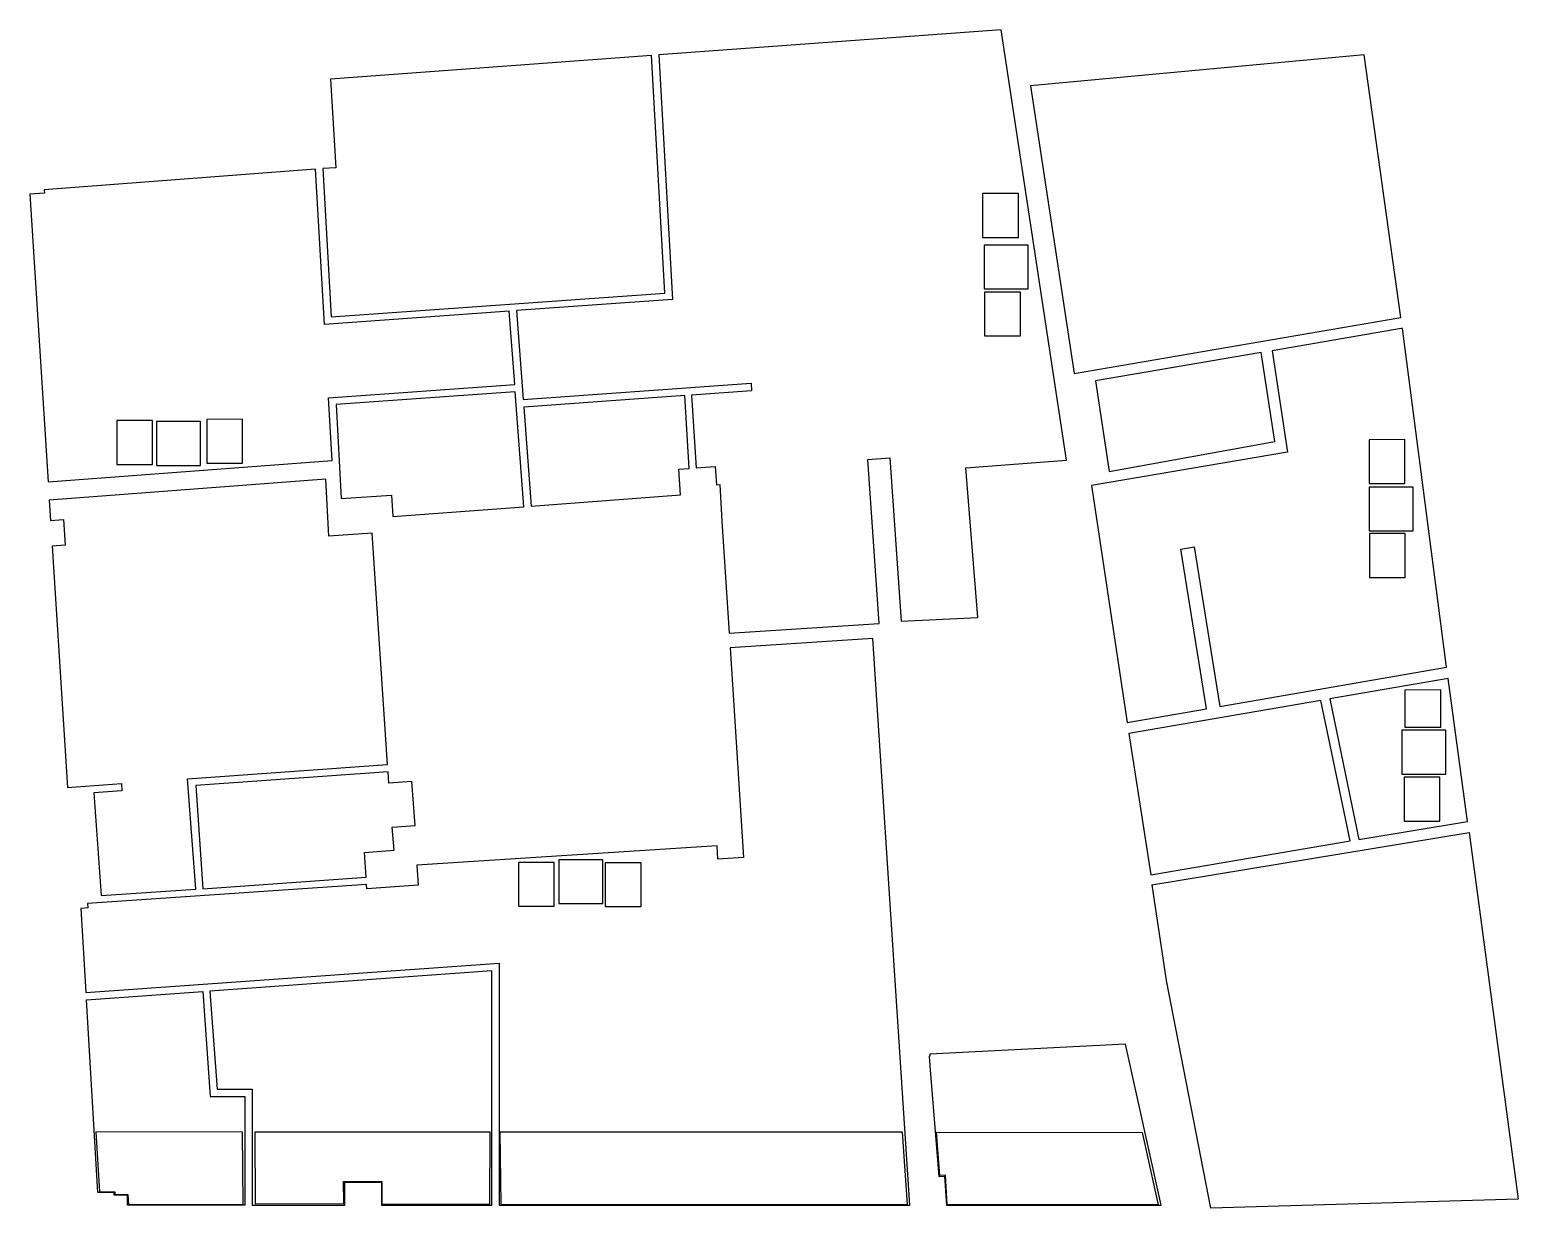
# Model space of a CAD drawing. Header units: metres. Extents: x 2363 to 22681, y 1554 to 17650.
import ezdxf

# ---------------------------------------------------------------- set-up
doc = ezdxf.new("R2010")
doc.units = ezdxf.units.M
doc.layers.add('AREE LEONARDO', color=5, linetype='Continuous')

msp = doc.modelspace()

# ---------------------------------------------------------------- linework, layer by layer
at = {"layer": 'AREE LEONARDO', "color": 5}
for points in [[(10951, 17306), (11138, 13967), (9006, 13814), (9096, 12601), (12209, 12825), (12216, 12719), (11396, 12660), (11459, 11667), (11720, 11685), (11737, 11436), (11781, 11438), (11812, 10938), (11909, 9408), (13959, 9543), (13802, 11783), (14102, 11804), (14258, 9573), (15305, 9624), (15142, 11667), (16516, 11773), (15624, 17650), (10951, 17306)], [(6362, 15754), (6476, 13728), (11030, 14054), (10848, 17298), (6470, 16975), (6541, 15766), (6362, 15754)], [(16023, 16885), (16621, 12956), (21078, 13720), (20579, 17309), (16023, 16885)], [(2559, 15466), (2562, 15418), (2363, 15404), (2612, 11474), (6489, 11767), (6441, 12623), (8985, 12805), (8909, 13807), (6384, 13626), (6265, 15746), (2559, 15466)], [(21082, 13568), (19320, 13267), (19532, 11881), (16855, 11424), (17343, 8190), (18424, 8376), (18074, 10557), (18256, 10588), (18607, 8405), (21704, 8945), (21099, 13571)], [(2628, 11225), (2645, 10947), (2824, 10960), (2848, 10611), (2668, 10598), (2877, 7303), (3613, 7355), (3620, 7256), (3239, 7229), (3339, 5827), (4628, 5910), (4518, 7420), (7247, 7614), (7035, 10775), (6446, 10734), (6403, 11510), (2628, 11225)], [(3061, 5649), (3129, 4500), (8768, 4902), (8768, 1595), (14374, 1595), (13873, 9337), (11922, 9208), (12105, 6346), (11756, 6321), (11744, 6502), (7645, 6242), (7664, 5965), (6966, 5916), (6961, 5976), (3150, 5715), (3154, 5656), (3061, 5649)], [(20107, 8510), (20505, 6590), (21988, 6835), (21725, 8788), (20107, 8510)], [(17680, 5971), (22009, 6687), (22681, 1680), (18485, 1554), (17878, 4667), (17684, 5972)], [(8668, 4795), (4822, 4521), (4919, 3180), (5397, 3180), (5397, 1595), (6664, 1595), (6664, 1911), (7164, 1911), (7164, 1595), (8672, 1595), (8668, 4795)], [(17319, 3797), (14649, 3657), (14651, 3632), (14642, 3631), (14650, 3501), (14772, 1988), (14848, 1993), (14876, 1595), (15147, 1595), (17807, 1595), (17319, 3795)]]:
    msp.add_lwpolyline(points, close=True, dxfattribs=at)
at = {"layer": 'AREE LEONARDO', "color": 2}
for points in [[(15370, 15414), (15370, 14815), (15858, 14815), (15858, 15414), (15370, 15414)], [(15397, 14068), (15397, 13470), (15886, 13470), (15886, 14068), (15397, 14068)], [(3551, 12312), (3551, 11713), (4040, 11713), (4040, 12312), (3551, 12312)], [(4778, 12329), (4778, 11731), (5267, 11731), (5267, 12330), (4778, 12329)], [(20644, 12051), (20644, 11453), (21132, 11453), (21132, 12052), (20644, 12051)], [(20650, 10769), (20650, 10170), (21138, 10170), (21138, 10769), (20650, 10769)], [(21134, 8630), (21134, 8126), (21623, 8126), (21623, 8635), (21134, 8630)], [(21124, 7441), (21124, 6842), (21613, 6842), (21613, 7441), (21124, 7441)], [(9035, 6277), (9035, 5679), (9523, 5679), (9523, 6278), (9035, 6277)], [(10219, 6273), (10219, 5674), (10707, 5674), (10707, 6273), (10219, 6273)], [(3264, 2596), (3314, 1780), (3526, 1778), (3526, 1742), (3703, 1741), (3709, 1607), (5274, 1606), (5268, 2593), (3264, 2596)], [(5435, 2595), (5440, 1615), (6651, 1617), (6646, 1921), (7168, 1920), (7167, 1610), (8645, 1609), (8646, 2594), (5435, 2595)], [(8781, 2595), (8794, 1608), (14344, 1607), (14275, 2593), (8781, 2595)], [(14739, 2595), (17546, 2588), (17767, 1599), (14886, 1605), (14861, 2006), (14787, 2002), (14739, 2595)]]:
    msp.add_lwpolyline(points, close=True, dxfattribs=at)
at = {"layer": 'AREE LEONARDO', "color": 1}
for points in [[(15392, 14710), (15392, 14110), (15992, 14110), (15992, 14710), (15392, 14710)], [(4093, 12301), (4093, 11701), (4693, 11701), (4693, 12301), (4093, 12301)], [(20648, 11405), (20648, 10805), (21248, 10805), (21248, 11405), (20648, 11405)], [(21091, 8083), (21091, 7483), (21691, 7483), (21691, 8083), (21091, 8083)], [(9585, 6315), (9585, 5715), (10185, 5715), (10185, 6315), (9585, 6315)]]:
    msp.add_lwpolyline(points, close=True, dxfattribs=at)
at = {"layer": 'AREE LEONARDO', "color": 3}
for points in [[(16910, 12854), (17099, 11618), (19358, 12025), (19172, 13241), (16910, 12854)], [(6543, 12532), (6615, 11247), (7300, 11295), (7321, 11001), (9108, 11136), (8989, 12707), (6543, 12532)], [(9105, 12496), (9207, 11143), (11245, 11297), (11221, 11650), (11366, 11660), (11303, 12653), (9105, 12496)], [(17366, 8040), (17664, 6109), (20387, 6571), (19988, 8490), (17366, 8040)], [(4629, 7328), (4724, 5917), (6954, 6076), (6931, 6415), (7335, 6443), (7310, 6760), (7625, 6784), (7579, 7383), (7265, 7359), (7253, 7515), (4629, 7328)], [(3135, 4401), (4723, 4514), (4826, 3080), (5297, 3080), (5297, 1595), (3697, 1595), (3697, 1735), (3515, 1735), (3515, 1767), (3291, 1767), (3135, 4401)]]:
    msp.add_lwpolyline(points, close=True, dxfattribs=at)

doc.saveas('drawing.dxf')
